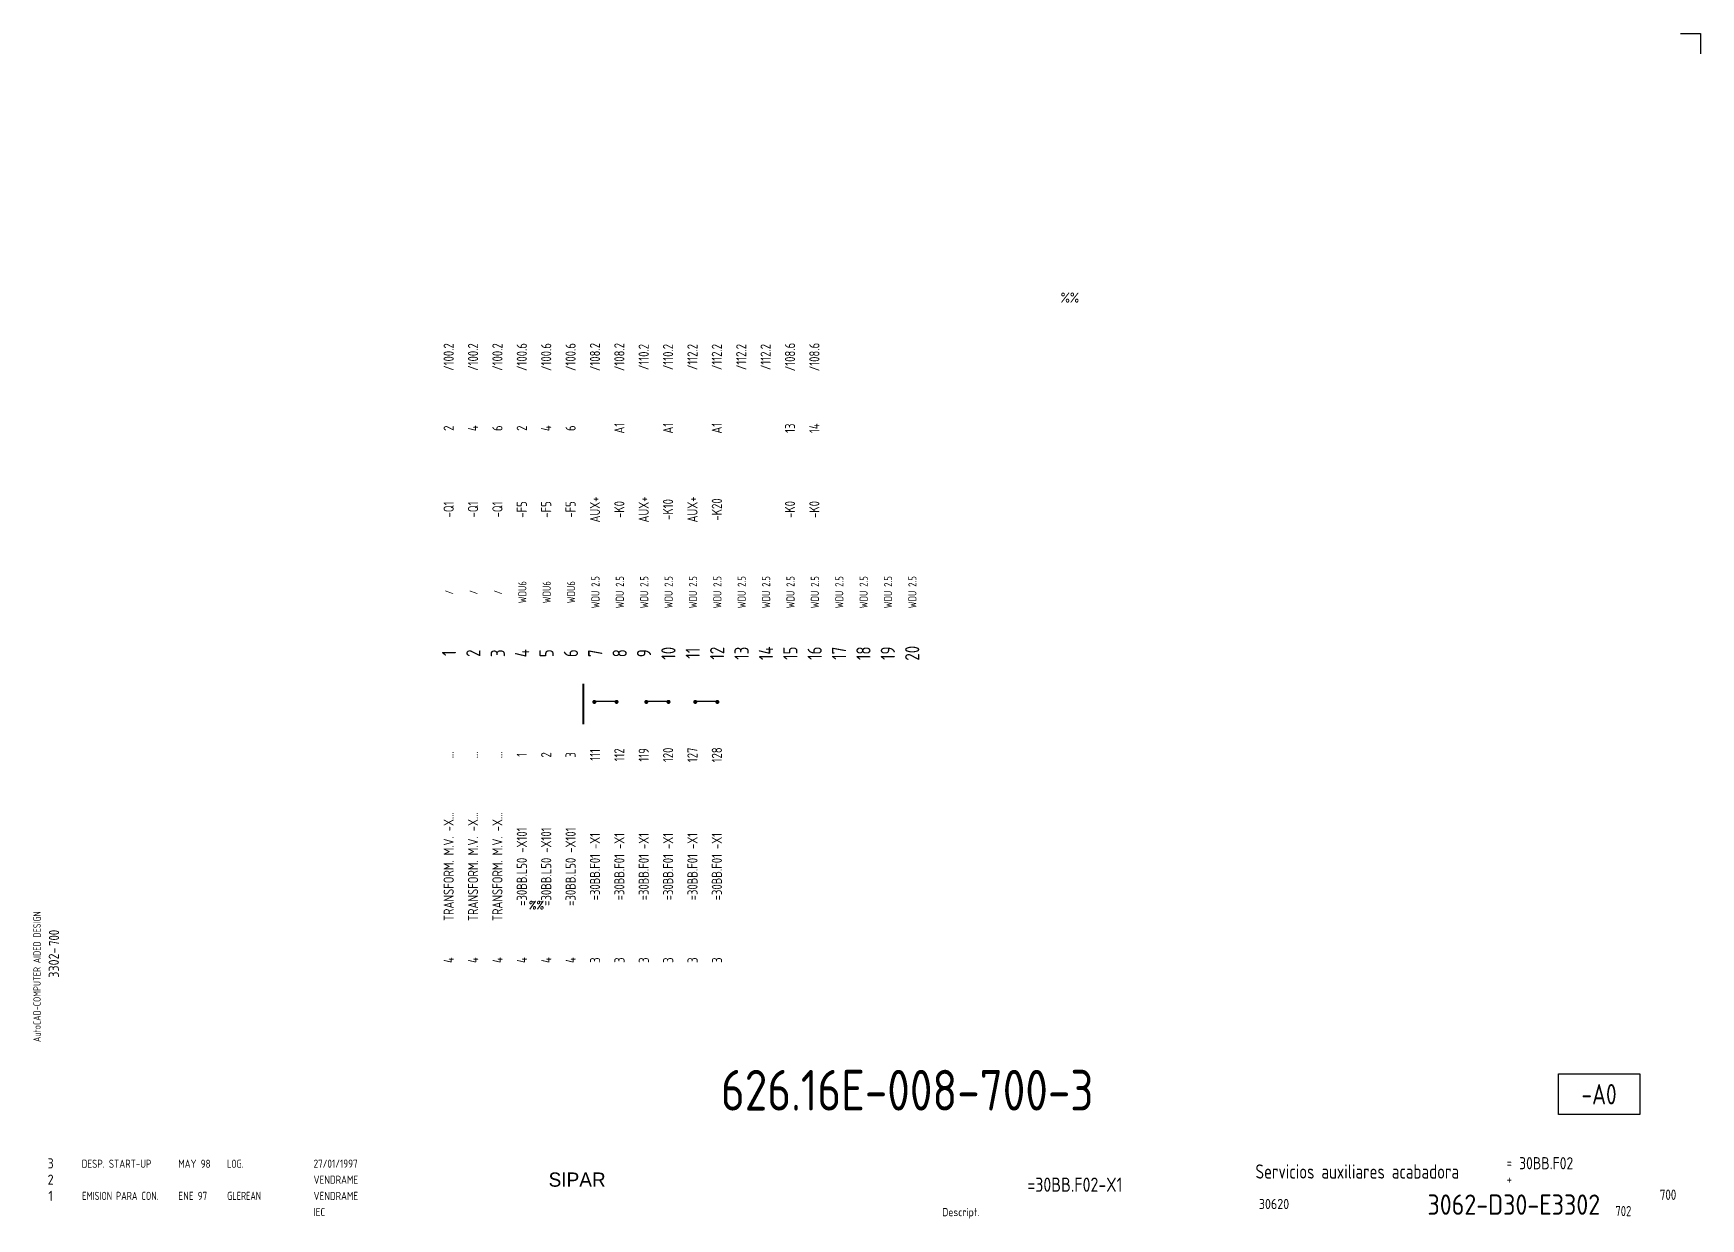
# Model space of a CAD drawing. Extents: x 10 to 420, y 5 to 297.
import ezdxf
from ezdxf.enums import TextEntityAlignment as Align

# ---------------------------------------------------------------- set-up
doc = ezdxf.new("R2010")
doc.units = 0
doc.header["$LTSCALE"] = 8
doc.header["$MEASUREMENT"] = 0
doc.layers.get('0').update_dxf_attribs({"linetype": 'CONTINUOUS'})
doc.layers.add('CART', color=7, linetype='CONTINUOUS')
doc.styles.add('DIN', font='DIN', dxfattribs={"width": 0.85})
doc.styles.add('SIMPLEX', font='SIMPLEX', dxfattribs={"width": 0.9})
doc.styles.add('UNIV', font='UNIV')

# ---------------------------------------------------------------- blocks, each defined once
blk = doc.blocks.new('WB-FG100')
at = {"layer": 'CART', "color": 1}
for p, q in [((415, 297), (420, 297)), ((420, 297), (420, 292))]:
    blk.add_line(p, q, dxfattribs=at)
at = {"layer": 'CART', "color": 1, "style": 'DIN', "width": 0.8}
blk.add_text('AutoCAD-COMPUTER AIDED DESIGN', height=1.8, rotation=90, dxfattribs=at).set_placement((11.47, 48.84))
at = {"layer": 'CART', "color": 3, "style": 'DIN', "width": 0.8}
for s, p in [('=', (372.24, 17.91)), ('+', (372.24, 13.87))]:
    blk.add_text(s, height=2.5, dxfattribs=at).set_placement(p)
at = {"layer": 'CART', "color": 7, "style": 'DIN', "width": 0.9}
blk.add_attdef('FILE', text='', height=2.5, rotation=90, dxfattribs=at).set_placement((15.95, 68.38), align=Align.CENTER)
for tag, p in [('MOD-3', (13.92, 19)), ('MOD-2', (13.92, 15)), ('MOD-1', (13.92, 11)), ('NR.COMMESSA', (315, 9))]:
    blk.add_attdef(tag, text='', height=2.5, dxfattribs=at).set_placement(p, align=Align.MIDDLE)
at = {"layer": 'CART', "color": 7, "style": 'DIN'}
for tag, width, p in [('REV-3', 0.9, (21.66, 19)), ('DATA-3', 0.9, (45.37, 19)), ('NOME-3', 0.9, (57.37, 19)), ('REV-2', 0.9, (21.66, 15)), ('DATA-2', 0.9, (45.37, 15)), ('NOME-2', 0.9, (57.37, 15)), ('REV-1', 0.9, (21.66, 11)), ('DATA-1', 0.9, (45.37, 11)), ('NOME-1', 0.7, (57.37, 11))]:
    blk.add_attdef(tag, text='', height=2, dxfattribs=dict(at, width=width)).set_placement(p, align=Align.MIDDLE_LEFT)
at = {"layer": 'CART', "color": 7, "style": 'DIN', "width": 0.9}
for tag, p, height in [('DATA', (78.64, 17.94), 2), ('ESECUTORE', (78.64, 13.97), 2), ('CONTROLLORE', (78.64, 9.99), 2), ('SEGUE', (398.93, 5.65), 2.8), ('NORMA', (78.64, 6.01), 2)]:
    blk.add_attdef(tag, p, '', height=height, dxfattribs=at)
at = {"layer": 'CART', "color": 2, "style": 'DIN', "width": 0.9}
for tag, p in [('TITOLO-1/3', (266.5, 18.23)), ('TITOLO-1/2', (266.5, 15.73)), ('TITOLO-2/3', (266.5, 13.18)), ('TITOLO-2/2', (266.5, 10.68)), ('TITOLO-3/3', (266.5, 8.13))]:
    blk.add_attdef(tag, text='', height=3.5, dxfattribs=at).set_placement(p, align=Align.MIDDLE)
at = {"layer": 'CART', "color": 3, "style": 'DIN', "width": 0.9}
blk.add_attdef('ASSIEME', text='', height=3.5, dxfattribs=at).set_placement((334, 17), align=Align.MIDDLE)
at = {"layer": 'CART', "color": 3, "style": 'DIN', "width": 0.85}
for tag, p in [('=', (375.33, 16.63)), ('+', (375.33, 12.76))]:
    blk.add_attdef(tag, text='', height=3, dxfattribs=at).set_placement(p, align=Align.BOTTOM_LEFT)
at = {"layer": 'CART', "color": 3, "style": 'DIN', "width": 0.9}
blk.add_attdef('FOGLIO', text='', height=2.8, dxfattribs=at).set_placement((414.2, 9.56), align=Align.RIGHT)
at = {"layer": 'CART', "color": 2, "style": 'DIN', "width": 0.9}
blk.add_attdef('DISEGNO', text='', height=5, dxfattribs=at).set_placement((395.27, 6.35), align=Align.RIGHT)
at = {"layer": 'CART', "color": 1, "style": 'DIN', "width": 0.9}
blk.add_attdef('TIPOLOGIA', (233.37, 6), '', height=2, dxfattribs=at)
blk = doc.blocks.new('DESP')
at = {"linetype": 'Continuous', "style": 'DIN'}
for s, width, p in [('DESP. START-UP', 0.85, (21.62, 17.59)), ('MAY 98', 0.85, (45.38, 17.59)), ('LOG.', 0.7, (57.38, 17.59))]:
    blk.add_text(s, height=2, dxfattribs=dict(at, width=width)).set_placement(p)
blk = doc.blocks.new('D')
at = {"linetype": 'Continuous'}
blk.add_blockref('DESP', (-5.04, -5.13), dxfattribs=at)

msp = doc.modelspace()

# ---------------------------------------------------------------- linework, layer by layer
at = {"linetype": 'Continuous'}
for p, q in [((147.74, 132.71), (153.57, 132.71)), ((160.53, 132.71), (166.35, 132.71)), ((172.56, 132.71), (178.39, 132.71))]:
    msp.add_line(p, q, dxfattribs=at)
at = {"color": 2}
for p, q in [((385, 31), (385, 41)), ((385, 41), (405, 41)), ((405, 41), (405, 31)), ((405, 31), (385, 31))]:
    msp.add_line(p, q, dxfattribs=at)
at = {"linetype": 'Continuous', "const_width": 0.5}
msp.add_lwpolyline([(145, 127), (145, 137)], dxfattribs=at)
for points in [[(147.49, 132.52, 1), (147.99, 132.52, 1)], [(152.94, 132.52, 1), (153.44, 132.52, 1)], [(160.28, 132.52, 1), (160.78, 132.52, 1)], [(165.73, 132.52, 1), (166.23, 132.52, 1)], [(172.31, 132.52, 1), (172.81, 132.52, 1)], [(177.76, 132.52, 1), (178.26, 132.52, 1)]]:
    msp.add_lwpolyline(points, format="xyb", close=True, dxfattribs=at)

# ---------------------------------------------------------------- block references
at = {"linetype": 'Continuous'}
msp.add_blockref('D', (4.99, 5.44), dxfattribs=at)
at = {"layer": 'CART'}
ref = msp.add_blockref('WB-FG100', (0, 0), dxfattribs=at)
ref.add_attrib('TIPOLOGIA', 'Descript.', (233.37, 6), dxfattribs={"color": 1, "height": 2, "style": 'DIN', "width": 0.9})
ref.add_attrib('ASSIEME', 'Servicios auxiliares acabadora', dxfattribs={"color": 3, "height": 3.5, "style": 'DIN', "width": 0.8}).set_placement((335.5, 17), align=Align.MIDDLE)
ref.add_attrib('=', '30BB.F02', dxfattribs={"color": 3, "height": 3, "style": 'DIN', "width": 0.85}).set_placement((375.33, 16.63), align=Align.BOTTOM_LEFT)
ref.add_attrib('NR.COMMESSA', '30620', dxfattribs={"color": 7, "height": 2.5, "style": 'DIN', "width": 0.9}).set_placement((315, 9), align=Align.MIDDLE)
ref.add_attrib('DISEGNO', '3062-D30-E3302', dxfattribs={"color": 2, "height": 5, "style": 'DIN', "width": 0.9}).set_placement((395.27, 6.35), align=Align.RIGHT)
ref.add_attrib('DATA', '27/01/1997', (78.64, 17.94), dxfattribs={"color": 7, "height": 2, "style": 'DIN', "width": 0.85})
ref.add_attrib('ESECUTORE', 'VENDRAME', (78.64, 13.97), dxfattribs={"color": 7, "height": 2, "style": 'DIN', "width": 0.85})
ref.add_attrib('CONTROLLORE', 'VENDRAME', (78.64, 9.99), dxfattribs={"color": 7, "height": 2, "style": 'DIN', "width": 0.85})
ref.add_attrib('NORMA', 'IEC', (78.64, 6.01), dxfattribs={"color": 7, "height": 2, "style": 'DIN', "width": 0.85})
ref.add_attrib('MOD-1', '1', dxfattribs={"color": 7, "height": 2.5, "style": 'DIN', "width": 0.9}).set_placement((13.92, 11), align=Align.MIDDLE)
ref.add_attrib('REV-1', 'EMISION PARA CON.', dxfattribs={"color": 7, "height": 2, "style": 'DIN', "width": 0.8}).set_placement((21.66, 11), align=Align.MIDDLE_LEFT)
ref.add_attrib('DATA-1', 'ENE 97', dxfattribs={"color": 7, "height": 2, "style": 'DIN', "width": 0.85}).set_placement((45.37, 11), align=Align.MIDDLE_LEFT)
ref.add_attrib('NOME-1', 'GLEREAN', dxfattribs={"color": 7, "height": 2, "style": 'DIN', "width": 0.7}).set_placement((57.37, 11), align=Align.MIDDLE_LEFT)
ref.add_attrib('MOD-2', '2', dxfattribs={"color": 7, "height": 2.5, "style": 'DIN', "width": 0.9}).set_placement((13.92, 15), align=Align.MIDDLE)
ref.add_attrib('MOD-3', '3', dxfattribs={"color": 7, "height": 2.5, "style": 'DIN', "width": 0.9}).set_placement((13.92, 19), align=Align.MIDDLE)
ref.add_attrib('FILE', '3302-', dxfattribs={"color": 7, "height": 2.5, "rotation": 90, "style": 'DIN', "width": 0.9}).set_placement((15.95, 68.38), align=Align.CENTER)

# ---------------------------------------------------------------- texts
at = {"style": 'DIN'}
for s, width, p in [('%%', 0.85, (262.5, 230.75)), ('702', 0.8, (399, 6))]:
    msp.add_text(s, height=2.5, dxfattribs=dict(at, width=width)).set_placement(p)
at = {"style": 'DIN', "width": 0.8}
for s, height, p in [('/100.2', 2.5, (111.88, 217.36)), ('/100.2', 2.5, (117.88, 217.36)), ('/100.2', 2.5, (123.88, 217.36)), ('/100.6', 2.5, (129.88, 217.36)), ('/100.6', 2.5, (135.88, 217.36)), ('/100.6', 2.5, (141.88, 217.36)), ('/108.2', 2.5, (147.88, 217.36)), ('/108.2', 2.5, (153.88, 217.36)), ('/110.2', 2.5, (159.88, 217.36)), ('/110.2', 2.5, (165.88, 217.36)), ('/112.2', 2.5, (171.88, 217.36)), ('/112.2', 2.5, (177.88, 217.36)), ('/112.2', 2.5, (183.88, 217.36)), ('/112.2', 2.5, (189.88, 217.36)), ('/108.6', 2.5, (195.88, 217.36)), ('/108.6', 2.5, (201.88, 217.36)), ('2', 2.5, (111.88, 199.86)), ('4', 2.5, (117.88, 199.86)), ('6', 2.5, (123.88, 199.86)), ('2', 2.5, (129.88, 199.86)), ('4', 2.5, (135.88, 199.86)), ('6', 2.5, (141.88, 199.86)), ('A1', 2.5, (153.88, 199.86)), ('A1', 2.5, (165.88, 199.86)), ('A1', 2.5, (177.88, 199.86)), ('13', 2.5, (195.88, 199.86)), ('14', 2.5, (201.88, 199.86)), ('-Q1', 2.5, (111.88, 179.86)), ('-Q1', 2.5, (117.88, 179.86)), ('-Q1', 2.5, (123.88, 179.86)), ('-F5', 2.5, (129.88, 179.86)), ('-F5', 2.5, (135.88, 179.86)), ('-F5', 2.5, (141.88, 179.86)), ('AUX+', 2.5, (147.88, 179.86)), ('-K0', 2.5, (153.88, 179.86)), ('AUX+', 2.5, (159.88, 179.86)), ('-K10', 2.5, (165.88, 179.86)), ('AUX+', 2.5, (171.88, 179.86)), ('-K20', 2.5, (177.88, 179.86)), ('-K0', 2.5, (195.88, 179.86)), ('-K0', 2.5, (201.88, 179.86)), ('WDU6', 2, (130, 159.5)), ('WDU6', 2, (136, 159.5)), ('WDU6', 2, (142, 159.5)), ('WDU 2.5', 2, (148, 159.5)), ('WDU 2.5', 2, (154, 159.5)), ('WDU 2.5', 2, (160, 159.5)), ('WDU 2.5', 2, (166, 159.5)), ('WDU 2.5', 2, (172, 159.5)), ('WDU 2.5', 2, (178, 159.5)), ('WDU 2.5', 2, (184, 159.5)), ('WDU 2.5', 2, (190, 159.5)), ('WDU 2.5', 2, (196, 159.5)), ('WDU 2.5', 2, (202, 159.5)), ('WDU 2.5', 2, (208, 159.5)), ('WDU 2.5', 2, (214, 159.5)), ('WDU 2.5', 2, (220, 159.5)), ('WDU 2.5', 2, (226, 159.5)), ('/', 2, (112, 159.5)), ('/', 2, (118, 159.5)), ('/', 2, (124, 159.5)), ('...', 2.5, (111.88, 119.5)), ('...', 2.5, (117.88, 119.5)), ('...', 2.5, (123.88, 119.5)), ('1', 2.5, (129.88, 119.5)), ('2', 2.5, (135.88, 119.5)), ('3', 2.5, (141.88, 119.5)), ('111', 2.5, (147.88, 119.5)), ('112', 2.5, (153.88, 119.5)), ('119', 2.5, (159.88, 119.5)), ('120', 2.5, (165.88, 119.5)), ('127', 2.5, (171.88, 119.5)), ('128', 2.5, (177.88, 119.5)), ('TRANSFORM. M.V. -X...', 2.5, (111.88, 92)), ('TRANSFORM. M.V. -X...', 2.5, (117.88, 92)), ('TRANSFORM. M.V. -X...', 2.5, (123.88, 92)), ('=30BB.L50 -X101', 2.5, (129.88, 92)), ('=30BB.L50 -X101', 2.5, (135.88, 92)), ('=30BB.L50 -X101', 2.5, (141.88, 92)), ('=30BB.F01 -X1', 2.5, (147.88, 92)), ('=30BB.F01 -X1', 2.5, (153.88, 92)), ('=30BB.F01 -X1', 2.5, (159.88, 92)), ('=30BB.F01 -X1', 2.5, (165.88, 92)), ('=30BB.F01 -X1', 2.5, (171.88, 92)), ('=30BB.F01 -X1', 2.5, (177.88, 92)), ('4', 2.5, (111.91, 69)), ('4', 2.5, (117.91, 69)), ('4', 2.5, (123.91, 69)), ('4', 2.5, (129.91, 69)), ('4', 2.5, (135.91, 69)), ('4', 2.5, (141.91, 69)), ('3', 2.5, (147.91, 69)), ('3', 2.5, (153.91, 69)), ('3', 2.5, (159.91, 69)), ('3', 2.5, (165.91, 69)), ('3', 2.5, (171.91, 69)), ('3', 2.5, (177.91, 69))]:
    msp.add_text(s, height=height, rotation=90, dxfattribs=at).set_placement(p, align=Align.MIDDLE)
at = {"color": 2, "style": 'DIN', "width": 0.8}
for s, p in [('1', (111.96, 144.5)), ('2', (117.96, 144.5)), ('3', (123.96, 144.5)), ('4', (129.96, 144.5)), ('5', (135.96, 144.5)), ('6', (141.96, 144.5)), ('7', (147.96, 144.5)), ('8', (153.96, 144.5)), ('9', (159.96, 144.5)), ('10', (165.96, 144.5)), ('11', (171.96, 144.5)), ('12', (177.96, 144.5)), ('13', (183.96, 144.5)), ('14', (189.96, 144.5)), ('15', (195.96, 144.5)), ('16', (201.96, 144.5)), ('17', (207.96, 144.5)), ('18', (213.96, 144.5)), ('19', (219.96, 144.5)), ('20', (225.96, 144.5))]:
    msp.add_text(s, height=3.5, rotation=90, dxfattribs=at).set_placement(p, align=Align.MIDDLE)
at = {"color": 7, "linetype": 'Continuous', "style": 'SIMPLEX', "width": 0.9}
msp.add_text('%%', height=2, dxfattribs=at).set_placement((133.5, 82.5), align=Align.MIDDLE)
at = {"style": 'DIN', "width": 0.8}
msp.add_text('700', height=2.5, rotation=90, dxfattribs=at).set_placement((16, 72.5))
at = {"color": 6, "style": 'DIN', "width": 0.8}
msp.add_text('-A0', height=5, dxfattribs=at).set_placement((395, 36), align=Align.MIDDLE)
at = {"color": 3, "style": 'DIN', "width": 0.85}
msp.add_text('=30BB.F02-X1', height=3.5, dxfattribs=at).set_placement((266, 12), align=Align.CENTER)
at = {"color": 3, "style": 'DIN', "width": 0.8}
msp.add_text('700', height=2.56, dxfattribs=at).set_placement((414, 10), align=Align.RIGHT)
at = {"color": 2, "insert": (178.88, 41.99), "char_height": 10, "width": 111.0411, "attachment_point": 1, "style": 'DIN'}
msp.add_mtext('626.16E-008-700-3', dxfattribs=at)
at = {"layer": 'CART', "color": 2, "linetype": 'Continuous', "style": 'UNIV'}
msp.add_text('SIPAR', height=3.5, dxfattribs=at).set_placement((143.5, 13.25), align=Align.CENTER)

doc.saveas('drawing.dxf')
